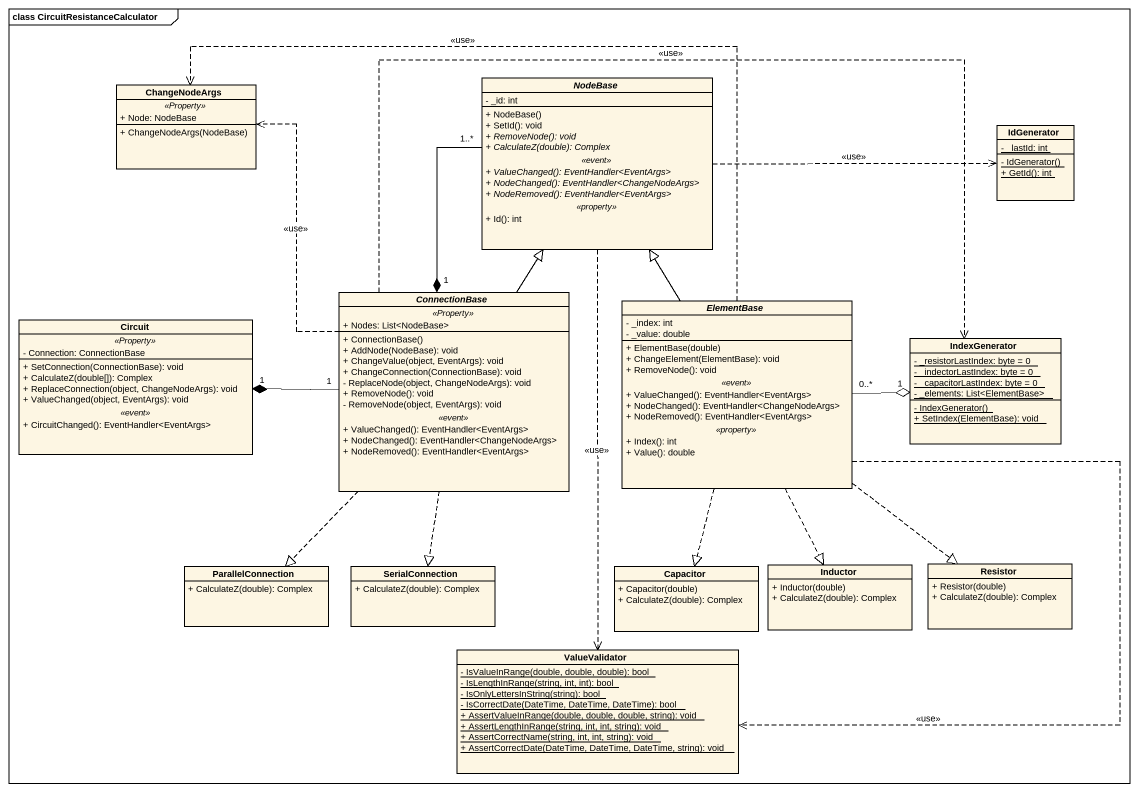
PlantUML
@startuml
mainframe class CircuitResistanceCalculator
hide circle
hide empty members
skinparam classAttributeIconSize 0
class ChangeNodeArgs {
  .. <<Property>> ..
  + Node: NodeBase
  --
  + ChangeNodeArgs(NodeBase)
}
abstract class NodeBase {
  - _id: int
  --
  + NodeBase()
  + SetId(): void
  {abstract} + RemoveNode(): void
  {abstract} + CalculateZ(double): Complex
  .. <<event>> ..
  {abstract} + ValueChanged(): EventHandler<EventArgs>
  {abstract} + NodeChanged(): EventHandler<ChangeNodeArgs>
  {abstract} + NodeRemoved(): EventHandler<EventArgs>
  .. <<property>> ..
  + Id(): int
}
class IdGenerator {
  {static} - _lastId: int
  {static} - IdGenerator()
  {static} + GetId(): int
}
abstract class ConnectionBase {
  .. <<Property>> ..
  + Nodes: List<NodeBase>
  --
  + ConnectionBase()
  + AddNode(NodeBase): void
  + ChangeValue(object, EventArgs): void
  + ChangeConnection(ConnectionBase): void
  - ReplaceNode(object, ChangeNodeArgs): void
  + RemoveNode(): void
  - RemoveNode(object, EventArgs): void
  .. <<event>> ..
  + ValueChanged(): EventHandler<EventArgs>
  + NodeChanged(): EventHandler<ChangeNodeArgs>
  + NodeRemoved(): EventHandler<EventArgs>
}
class Circuit {
  .. <<Property>> ..
  - Connection: ConnectionBase
  --
  + SetConnection(ConnectionBase): void
  + CalculateZ(double[]): Complex
  + ReplaceConnection(object, ChangeNodeArgs): void
  + ValueChanged(object, EventArgs): void
  .. <<event>> ..
  + CircuitChanged(): EventHandler<EventArgs>
}
abstract class ElementBase {
  - _index: int
  - _value: double
  --
  + ElementBase(double)
  + ChangeElement(ElementBase): void
  + RemoveNode(): void
  .. <<event>> ..
  + ValueChanged(): EventHandler<EventArgs>
  + NodeChanged(): EventHandler<ChangeNodeArgs>
  + NodeRemoved(): EventHandler<EventArgs>
  .. <<property>> ..
  + Index(): int
  + Value(): double
}
class IndexGenerator {
  {static} - _resistorLastIndex: byte = 0
  {static} - _indectorLastIndex: byte = 0
  {static} - _capacitorLastIndex: byte = 0
  {static} - _elements: List<ElementBase>
  {static} - IndexGenerator()
  {static} + SetIndex(ElementBase): void
}
class Inductor {
  + Inductor(double)
  + CalculateZ(double): Complex
}
class Resistor {
  + Resistor(double)
  + CalculateZ(double): Complex
}
class ParallelConnection {
  + CalculateZ(double): Complex
}
class SerialConnection {
  + CalculateZ(double): Complex
}
class Capacitor {
  + Capacitor(double)
  + CalculateZ(double): Complex
}
class ValueValidator {
  {static} - IsValueInRange(double, double, double): bool
  {static} - IsLengthInRange(string, int, int): bool
  {static} - IsOnlyLettersInString(string): bool
  {static} - IsCorrectDate(DateTime, DateTime, DateTime): bool
  {static} + AssertValueInRange(double, double, double, string): void
  {static} + AssertLengthInRange(string, int, int, string): void
  {static} + AssertCorrectName(string, int, int, string): void
  {static} + AssertCorrectDate(DateTime, DateTime, DateTime, string): void
}
NodeBase .right.> IdGenerator : <<use>>
NodeBase "1..*" --* "1" ConnectionBase
NodeBase ..> ValueValidator : <<use>>
ConnectionBase .up.> ChangeNodeArgs : <<use>>
ConnectionBase -up-|> NodeBase
ConnectionBase "1" -left-* "1" Circuit
ConnectionBase .right.> IndexGenerator : <<use>>
ConnectionBase ..|> ParallelConnection
ConnectionBase ..|> SerialConnection
ElementBase .left.> ChangeNodeArgs : <<use>>
ElementBase -up-|> NodeBase
ElementBase "0..*" -right-o "1" IndexGenerator
ElementBase ..|> Inductor
ElementBase ..|> Resistor
ElementBase ..|> Capacitor
ElementBase ..> ValueValidator : <<use>>
@enduml
